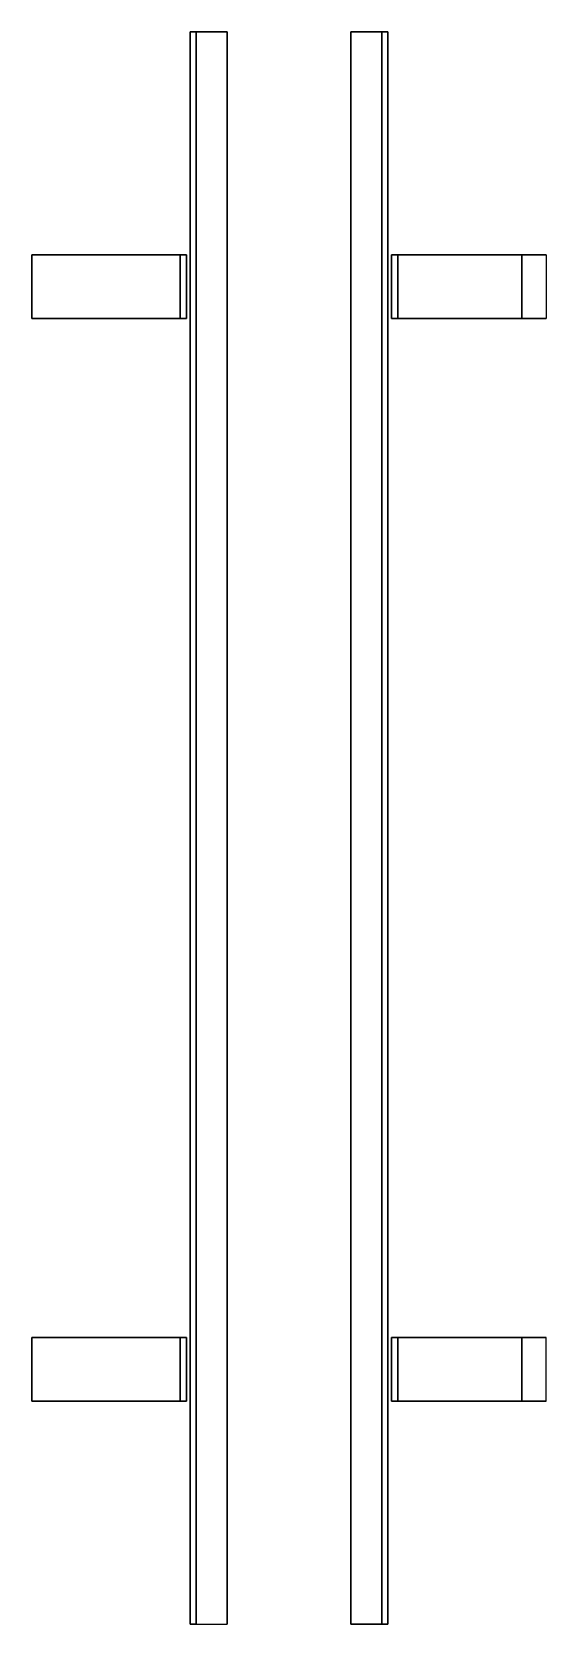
# Model space of a CAD drawing. Extents: x 84 to 246, y -500 to 0.
import ezdxf

# ---------------------------------------------------------------- set-up
doc = ezdxf.new("R2010")
doc.units = 0
doc.header["$MEASUREMENT"] = 0
doc.layers.add('ACESSORIO', color=7, linetype='CONTINUOUS')

msp = doc.modelspace()

# ---------------------------------------------------------------- linework, layer by layer
at = {"layer": 'ACESSORIO'}
for points in [[(134.06, -500), (136, -500), (136, 0), (134.06, 0)], [(136, -500), (134.06, -500), (134.06, 0), (136, 0)], [(134.06, -500, 61.05), (136, -500, 61.05), (136, 0, 61.05), (134.06, 0, 61.05)], [(134.06, -500, 61.05), (134.06, -500), (134.06, 0), (134.06, 0, 61.05)], [(134.06, 0, 61.05), (136, 0, 61.05), (136, 0), (134.06, 0)], [(136, -500), (145.71, -500), (145.71, 0), (136, 0)], [(136, -500, 2.03), (145.71, -500, 2.03), (145.71, 0, 2.03), (136, 0, 2.03)], [(136, -500, 59.01), (145.71, -500, 59.01), (145.71, 0, 59.01), (136, 0, 59.01)], [(136, -500, 61.05), (145.71, -500, 61.05), (145.71, 0, 61.05), (136, 0, 61.05)], [(136, -500, 61.05), (136, -500), (136, 0), (136, 0, 61.05)], [(145.71, 0), (145.71, 0, 2.03), (136, 0, 2.03), (136, 0)], [(145.71, 0, 61.05), (145.71, 0, 59.01), (136, 0, 59.01), (136, 0, 61.05)], [(145.71, 0), (145.71, 0, 2.03), (145.71, -500, 2.03), (145.71, -500)], [(145.71, 0, 61.05), (145.71, 0, 59.01), (145.71, -500, 59.01), (145.71, -500, 61.05)], [(194.25, -500, 61.05), (184.53, -500, 61.05), (184.53, 0, 61.05), (194.25, 0, 61.05)], [(194.25, -500, 59.01), (184.53, -500, 59.01), (184.53, 0, 59.01), (194.25, 0, 59.01)], [(184.53, 0, 61.05), (184.53, 0, 59.01), (184.53, -500, 59.01), (184.53, -500, 61.05)], [(184.53, 0), (184.53, 0, 2.03), (184.53, -500, 2.03), (184.53, -500)], [(194.25, -500, 2.03), (184.53, -500, 2.03), (184.53, 0, 2.03), (194.25, 0, 2.03)], [(194.25, -500), (184.53, -500), (184.53, 0), (194.25, 0)], [(184.53, 0), (184.53, 0, 2.03), (194.25, 0, 2.03), (194.25, 0)], [(184.53, 0, 61.05), (184.53, 0, 59.01), (194.25, 0, 59.01), (194.25, 0, 61.05)], [(194.25, -500, 61.05), (194.25, -500), (194.25, 0), (194.25, 0, 61.05)], [(196.19, -500, 61.05), (194.25, -500, 61.05), (194.25, 0, 61.05), (196.19, 0, 61.05)], [(194.25, -500), (196.19, -500), (196.19, 0), (194.25, 0)], [(196.19, -500), (194.25, -500), (194.25, 0), (196.19, 0)], [(196.19, 0, 61.05), (194.25, 0, 61.05), (194.25, 0), (196.19, 0)], [(196.19, -500, 61.05), (196.19, -500), (196.19, 0), (196.19, 0, 61.05)], [(84.34, -70, 2.03), (84.34, -70), (84.34, -90), (84.34, -90, 2.03)], [(132.91, -70, 2.03), (84.34, -70, 2.03), (84.34, -90, 2.03), (132.91, -90, 2.03)], [(132.91, -70), (84.34, -70), (84.34, -90), (132.91, -90)], [(132.91, -70, 2.03), (132.91, -70), (84.34, -70), (84.34, -70, 2.03)], [(130.97, -70, 42.73), (130.97, -90, 42.73), (130.97, -90, 2.03), (130.97, -70, 2.03)], [(130.97, -70, 2.03), (132.91, -70, 2.03), (132.91, -90, 2.03), (130.97, -90, 2.03)], [(130.97, -90, 42.73), (132.91, -90, 42.73), (132.91, -70, 42.73), (130.97, -70, 42.73)], [(130.97, -70, 42.73), (132.91, -70, 42.73), (132.91, -70, 2.03), (130.97, -70, 2.03)], [(132.91, -70, 2.03), (132.91, -70), (132.91, -90), (132.91, -90, 2.03)], [(132.91, -70, 42.73), (132.91, -90, 42.73), (132.91, -90, 2.03), (132.91, -70, 2.03)], [(199.24, -90, 42.73), (197.3, -90, 42.73), (197.3, -70, 42.73), (199.24, -70, 42.73)], [(199.24, -70, 2.03), (197.3, -70, 2.03), (197.3, -90, 2.03), (199.24, -90, 2.03)], [(197.3, -70, 2.03), (197.3, -70), (197.3, -90), (197.3, -90, 2.03)], [(197.3, -70, 42.73), (197.3, -90, 42.73), (197.3, -90, 2.03), (197.3, -70, 2.03)], [(197.3, -70), (245.87, -70), (245.87, -90), (197.3, -90)], [(197.3, -70, 2.03), (245.87, -70, 2.03), (245.87, -90, 2.03), (197.3, -90, 2.03)], [(197.3, -70, 2.03), (197.3, -70), (245.87, -70), (245.87, -70, 2.03)], [(199.24, -70, 42.73), (197.3, -70, 42.73), (197.3, -70, 2.03), (199.24, -70, 2.03)], [(199.24, -70, 42.73), (199.24, -90, 42.73), (199.24, -90, 2.03), (199.24, -70, 2.03)], [(238.24, -70, 2.03), (238.24, -70), (238.24, -90), (238.24, -90, 2.03)], [(132.91, -90, 2.03), (132.91, -90), (84.34, -90), (84.34, -90, 2.03)], [(132.91, -90, 42.73), (130.97, -90, 42.73), (130.97, -90, 2.03), (132.91, -90, 2.03)], [(197.3, -90, 2.03), (197.3, -90), (245.87, -90), (245.87, -90, 2.03)], [(197.3, -90, 42.73), (199.24, -90, 42.73), (199.24, -90, 2.03), (197.3, -90, 2.03)], [(132.91, -410, 2.03), (132.91, -410), (84.34, -410), (84.34, -410, 2.03)], [(132.91, -430), (84.34, -430), (84.34, -410), (132.91, -410)], [(132.91, -430, 2.03), (84.34, -430, 2.03), (84.34, -410, 2.03), (132.91, -410, 2.03)], [(84.34, -430, 2.03), (84.34, -430), (84.34, -410), (84.34, -410, 2.03)], [(130.97, -430, 42.73), (130.97, -410, 42.73), (130.97, -410, 2.03), (130.97, -430, 2.03)], [(130.97, -430, 2.03), (132.91, -430, 2.03), (132.91, -410, 2.03), (130.97, -410, 2.03)], [(130.97, -410, 42.73), (132.91, -410, 42.73), (132.91, -430, 42.73), (130.97, -430, 42.73)], [(132.91, -410, 42.73), (130.97, -410, 42.73), (130.97, -410, 2.03), (132.91, -410, 2.03)], [(132.91, -430, 42.73), (132.91, -410, 42.73), (132.91, -410, 2.03), (132.91, -430, 2.03)], [(132.91, -430, 2.03), (132.91, -430), (132.91, -410), (132.91, -410, 2.03)], [(197.3, -430, 2.03), (245.87, -430, 2.03), (245.87, -410, 2.03), (197.3, -410, 2.03)], [(197.3, -430), (245.87, -430), (245.87, -410), (197.3, -410)], [(197.3, -410, 2.03), (197.3, -410), (245.87, -410), (245.87, -410, 2.03)], [(197.3, -410, 42.73), (199.24, -410, 42.73), (199.24, -410, 2.03), (197.3, -410, 2.03)], [(199.24, -430, 2.03), (197.3, -430, 2.03), (197.3, -410, 2.03), (199.24, -410, 2.03)], [(199.24, -410, 42.73), (197.3, -410, 42.73), (197.3, -430, 42.73), (199.24, -430, 42.73)], [(197.3, -430, 42.73), (197.3, -410, 42.73), (197.3, -410, 2.03), (197.3, -430, 2.03)], [(197.3, -430, 2.03), (197.3, -430), (197.3, -410), (197.3, -410, 2.03)], [(199.24, -430, 42.73), (199.24, -410, 42.73), (199.24, -410, 2.03), (199.24, -430, 2.03)], [(238.24, -430, 2.03), (238.24, -430), (238.24, -410), (238.24, -410, 2.03)], [(132.91, -430, 2.03), (132.91, -430), (84.34, -430), (84.34, -430, 2.03)], [(130.97, -430, 42.73), (132.91, -430, 42.73), (132.91, -430, 2.03), (130.97, -430, 2.03)], [(197.3, -430, 2.03), (197.3, -430), (245.87, -430), (245.87, -430, 2.03)], [(199.24, -430, 42.73), (197.3, -430, 42.73), (197.3, -430, 2.03), (199.24, -430, 2.03)], [(184.53, -500), (184.53, -500, 2.03), (194.25, -500, 2.03), (194.25, -500)], [(184.53, -500, 61.05), (184.53, -500, 59.01), (194.25, -500, 59.01), (194.25, -500, 61.05)], [(196.19, -500, 61.05), (194.25, -500, 61.05), (194.25, -500), (196.19, -500)]]:
    msp.add_3dface(points, dxfattribs=at)

doc.saveas('drawing.dxf')
